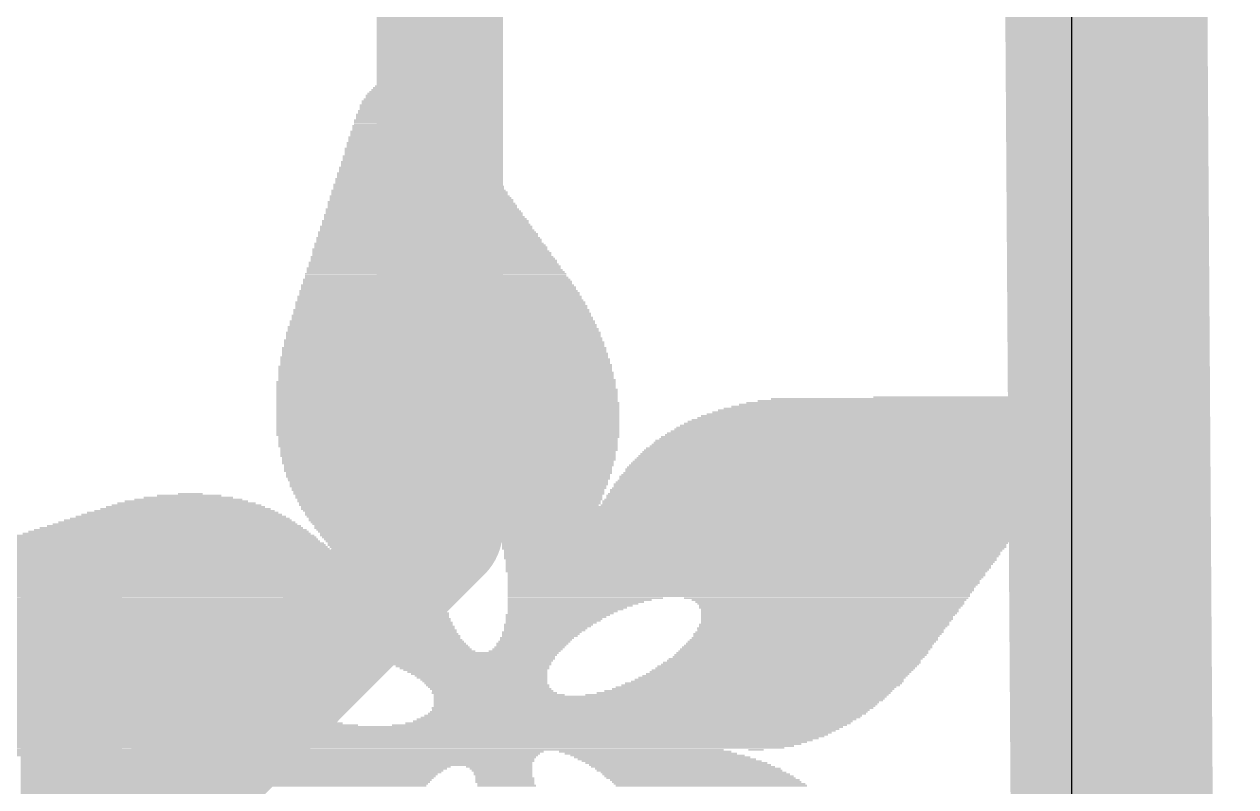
# Model space of a CAD drawing. Extents: x -0.2 to 18.1, y -0.2 to 19.3.
# Drawn here: x 15.675 to 18.11, y 6.977 to 8.509 of the extents above; entities that cross this region are included whole.
import ezdxf

# ---------------------------------------------------------------- set-up
doc = ezdxf.new("R2010")
doc.units = 0
for name, color, linetype in [('1', 12, 'CONTINUOUS'), ('16', 132, 'CONTINUOUS'), ('20', 53, 'CONTINUOUS'), ('21', 40, 'CONTINUOUS'), ('22', 6, 'CONTINUOUS')]:
    doc.layers.add(name, color=color, linetype=linetype)

# ---------------------------------------------------------------- blocks, each defined once
blk = doc.blocks.new('RECT')
blk.add_solid([(-0.5, -0.5), (0.5, -0.5), (-0.5, 0.5), (0.5, 0.5)])

msp = doc.modelspace()

# ---------------------------------------------------------------- linework, layer by layer
at = {"layer": '1', "const_width": 0.254}
for points in [[(16.51, 10.414), (16.51, 7.493)], [(16.51, 7.493), (15.621, 6.604)]]:
    msp.add_lwpolyline(points, dxfattribs=at)
at = {"layer": '1', "const_width": 0.127}
for points in [[(16.5549, 7.4481, 1), (16.4651, 7.5379)], [(16.4465, 7.493, 1), (16.5735, 7.493)]]:
    msp.add_lwpolyline(points, format="xyb", dxfattribs=at)
at = {"layer": '16', "const_width": 0.4064}
msp.add_lwpolyline([(17.78, 19.05), (17.907, 0)], dxfattribs=at)
at = {"layer": '20'}
msp.add_line((17.78, 16.51), (17.78, 2.54), dxfattribs=at)
at = {"layer": '21', "const_width": 0.2032}
msp.add_lwpolyline([(15.7694, 7.3834), (15.7694, 6.0706)], dxfattribs=at)
at = {"layer": '21', "const_width": 0.1016}
msp.add_lwpolyline([(15.8202, 7.3834, 1), (15.7186, 7.3834)], format="xyb", dxfattribs=at)

# ---------------------------------------------------------------- block references
at = {"layer": '22', "rotation": 180}
for p, xscale, yscale in [((16.4332, 8.3769), 0.1219, 0.0038), ((16.4332, 8.3807), 0.1143, 0.0038), ((16.4313, 8.3845), 0.1029, 0.0038), ((16.4332, 8.3884), 0.0915, 0.0039), ((16.4332, 8.3922), 0.0762, 0.0038), ((16.4332, 8.396), 0.0609, 0.0038), ((16.4369, 8.3998), 0.0305, 0.0038), ((16.4332, 8.3541), 0.16, 0.0038), ((16.4332, 8.3579), 0.1524, 0.0038), ((16.4332, 8.3655), 0.1448, 0.0038), ((16.4332, 8.3617), 0.1448, 0.0038), ((16.4332, 8.3693), 0.1371, 0.0038), ((16.4332, 8.3731), 0.1295, 0.0038), ((16.4369, 8.335), 0.1829, 0.0038), ((16.4389, 8.3312), 0.1867, 0.0038), ((16.4351, 8.3464), 0.1715, 0.0038), ((16.4351, 8.3426), 0.1715, 0.0038), ((16.4369, 8.3388), 0.1753, 0.0038), ((16.4351, 8.3503), 0.1638, 0.0039), ((16.4427, 8.3045), 0.2172, 0.0038), ((16.4389, 8.316), 0.2019, 0.0038), ((16.4408, 8.3122), 0.2058, 0.0039), ((16.4427, 8.3083), 0.2096, 0.0038), ((16.4369, 8.3274), 0.1905, 0.0038), ((16.4389, 8.3236), 0.1943, 0.0038), ((16.4408, 8.3198), 0.1981, 0.0038), ((16.4465, 8.2817), 0.24, 0.0038), ((16.4446, 8.2931), 0.2286, 0.0038), ((16.4446, 8.2893), 0.2286, 0.0038), ((16.4465, 8.2855), 0.2324, 0.0038), ((16.4427, 8.3007), 0.2172, 0.0038), ((16.4446, 8.2969), 0.221, 0.0038), ((16.4504, 8.2588), 0.2629, 0.0038), ((16.4522, 8.255), 0.2667, 0.0038), ((16.4484, 8.2702), 0.2514, 0.0038), ((16.4503, 8.2664), 0.2552, 0.0038), ((16.4522, 8.2626), 0.2591, 0.0038), ((16.4484, 8.2779), 0.2438, 0.0038), ((16.4484, 8.2741), 0.2438, 0.0039), ((16.456, 8.2321), 0.2896, 0.0038), ((16.4542, 8.2436), 0.2781, 0.0038), ((16.4561, 8.2398), 0.2819, 0.0038), ((16.458, 8.236), 0.2857, 0.0039), ((16.4542, 8.2512), 0.2705, 0.0038), ((16.4542, 8.2474), 0.2705, 0.0038), ((16.4618, 8.2093), 0.3163, 0.0038), ((16.4579, 8.2207), 0.301, 0.0038), ((16.4598, 8.2169), 0.3048, 0.0038), ((16.4617, 8.2131), 0.3086, 0.0038), ((16.4579, 8.2283), 0.2934, 0.0038), ((16.4598, 8.2245), 0.2972, 0.0038), ((16.4656, 8.1864), 0.3391, 0.0038), ((16.4674, 8.1826), 0.3429, 0.0038), ((16.4637, 8.1979), 0.3277, 0.0039), ((16.4637, 8.194), 0.3277, 0.0038), ((16.4656, 8.1902), 0.3315, 0.0038), ((16.4618, 8.2055), 0.3163, 0.0038), ((16.4637, 8.2017), 0.3201, 0.0038), ((16.4694, 8.1636), 0.3619, 0.0038), ((16.4713, 8.1598), 0.3657, 0.0039), ((16.4674, 8.175), 0.3505, 0.0038), ((16.4694, 8.1712), 0.3543, 0.0038), ((16.4694, 8.1674), 0.3543, 0.0038), ((16.4674, 8.1788), 0.3429, 0.0038), ((16.4751, 8.1369), 0.3886, 0.0038), ((16.477, 8.1331), 0.3924, 0.0038), ((16.4713, 8.1521), 0.3734, 0.0038), ((16.4732, 8.1483), 0.3772, 0.0038), ((16.4751, 8.1445), 0.381, 0.0038), ((16.4751, 8.1407), 0.381, 0.0038), ((16.4732, 8.1559), 0.3696, 0.0038), ((16.4808, 8.114), 0.4153, 0.0038), ((16.4808, 8.1102), 0.4153, 0.0038), ((16.477, 8.1255), 0.4, 0.0038), ((16.4789, 8.1217), 0.4038, 0.0039), ((16.4808, 8.1178), 0.4076, 0.0038), ((16.4789, 8.1293), 0.3962, 0.0038), ((16.4846, 8.0912), 0.4382, 0.0038), ((16.4865, 8.0874), 0.442, 0.0038), ((16.4827, 8.1026), 0.4268, 0.0038), ((16.4827, 8.0988), 0.4268, 0.0038), ((16.4846, 8.095), 0.4306, 0.0038), ((16.4826, 8.1064), 0.4191, 0.0038), ((16.4884, 8.0683), 0.461, 0.0038), ((16.4903, 8.0645), 0.4648, 0.0038), ((16.4922, 8.0607), 0.4686, 0.0038), ((16.4865, 8.0797), 0.4496, 0.0038), ((16.4884, 8.0759), 0.4534, 0.0038), ((16.4884, 8.0721), 0.4534, 0.0038), ((16.4865, 8.0836), 0.442, 0.0039), ((16.4961, 8.0378), 0.4915, 0.0038), ((16.4942, 8.0416), 0.4877, 0.0038), ((16.4903, 8.0569), 0.4724, 0.0038), ((16.4922, 8.0531), 0.4762, 0.0038), ((16.4942, 8.0493), 0.4801, 0.0038), ((16.4942, 8.0455), 0.4801, 0.0039), ((16.4979, 8.0188), 0.5105, 0.0038), ((16.4999, 8.015), 0.5143, 0.0038), ((16.5018, 8.0112), 0.5181, 0.0038), ((16.4961, 8.0302), 0.4991, 0.0038), ((16.4979, 8.0264), 0.5029, 0.0038), ((16.4999, 8.0226), 0.5067, 0.0038), ((16.4979, 8.034), 0.4953, 0.0038), ((16.5037, 7.9959), 0.5373, 0.0038), ((16.5055, 7.9921), 0.5411, 0.0038), ((16.5055, 7.9883), 0.5411, 0.0038), ((16.5018, 8.0074), 0.5257, 0.0039), ((16.5018, 8.0035), 0.5257, 0.0038), ((16.5037, 7.9997), 0.5295, 0.0038), ((16.5075, 7.9731), 0.5601, 0.0038), ((16.5094, 7.9693), 0.5639, 0.0039), ((16.5094, 7.9654), 0.5639, 0.0038), ((16.5055, 7.9845), 0.5487, 0.0038), ((16.5075, 7.9807), 0.5525, 0.0038), ((16.5075, 7.9769), 0.5525, 0.0038), ((16.5113, 7.9502), 0.5829, 0.0038), ((16.5113, 7.9464), 0.5829, 0.0038), ((16.5131, 7.9426), 0.5867, 0.0038), ((16.5131, 7.9388), 0.5867, 0.0038), ((16.5094, 7.9616), 0.5715, 0.0038), ((16.5094, 7.9578), 0.5715, 0.0038), ((16.5113, 7.954), 0.5753, 0.0038), ((16.5132, 7.9235), 0.602, 0.0038), ((16.5151, 7.9197), 0.6058, 0.0038), ((16.5151, 7.9159), 0.6058, 0.0038), ((16.5132, 7.935), 0.5944, 0.0038), ((16.5132, 7.9312), 0.5944, 0.0039), ((16.5151, 7.9273), 0.5982, 0.0038), ((16.517, 7.8892), 0.6324, 0.0038), ((16.5151, 7.9007), 0.621, 0.0038), ((16.517, 7.8969), 0.6248, 0.0038), ((16.517, 7.8931), 0.6248, 0.0039), ((16.5151, 7.9121), 0.6134, 0.0038), ((16.5151, 7.9083), 0.6134, 0.0038), ((16.517, 7.9045), 0.6172, 0.0038), ((16.5189, 7.8702), 0.6439, 0.0038), ((16.5189, 7.8664), 0.6439, 0.0038), ((16.517, 7.874), 0.6401, 0.0038), ((16.517, 7.8854), 0.6324, 0.0038), ((16.517, 7.8816), 0.6324, 0.0038), ((16.5189, 7.8778), 0.6362, 0.0038), ((16.5189, 7.8588), 0.6515, 0.0038), ((16.5189, 7.855), 0.6515, 0.0039), ((16.5189, 7.8511), 0.6515, 0.0038), ((16.5208, 7.8473), 0.6554, 0.0038), ((16.5208, 7.8435), 0.6554, 0.0038), ((16.5189, 7.8626), 0.6439, 0.0038), ((16.5208, 7.8207), 0.6706, 0.0038), ((16.5208, 7.8169), 0.6706, 0.0039), ((16.5189, 7.8397), 0.6592, 0.0038), ((16.5208, 7.8359), 0.663, 0.0038), ((16.5208, 7.8321), 0.663, 0.0038), ((16.5208, 7.8283), 0.663, 0.0038), ((16.5227, 7.8245), 0.6668, 0.0038), ((16.5208, 7.813), 0.6706, 0.0038), ((16.5227, 7.8092), 0.6744, 0.0038), ((16.5227, 7.8054), 0.6744, 0.0038), ((16.5227, 7.8016), 0.6744, 0.0038), ((16.5227, 7.7978), 0.6744, 0.0038), ((16.5246, 7.794), 0.6782, 0.0038), ((16.5227, 7.7902), 0.682, 0.0038), ((16.5227, 7.7864), 0.682, 0.0038), ((16.5227, 7.7826), 0.682, 0.0038), ((16.5227, 7.7788), 0.682, 0.0039), ((16.5246, 7.7749), 0.6858, 0.0038), ((16.5246, 7.7711), 0.6858, 0.0038), ((16.5246, 7.7673), 0.6858, 0.0038), ((16.5246, 7.7635), 0.6858, 0.0038), ((16.5246, 7.7597), 0.6858, 0.0038), ((16.5246, 7.7559), 0.6858, 0.0038), ((16.5246, 7.7521), 0.6858, 0.0038), ((16.5265, 7.7483), 0.6896, 0.0038), ((16.5265, 7.7445), 0.6896, 0.0038), ((17.4257, 7.7445), 0.6287, 0.0038), ((17.4295, 7.7483), 0.6058, 0.0038), ((17.4371, 7.7521), 0.5754, 0.0038), ((17.4447, 7.7559), 0.5372, 0.0038), ((17.5324, 7.7597), 0.3009, 0.0038), ((16.5265, 7.7407), 0.6896, 0.0039), ((16.5265, 7.7368), 0.6896, 0.0038), ((16.5265, 7.733), 0.6896, 0.0038), ((16.5265, 7.7292), 0.6896, 0.0038), ((16.5265, 7.7254), 0.6896, 0.0038), ((16.5265, 7.7216), 0.6896, 0.0038), ((17.399, 7.7216), 0.7278, 0.0038), ((17.4028, 7.7254), 0.7124, 0.0038), ((17.4066, 7.7292), 0.6972, 0.0038), ((17.4123, 7.733), 0.6858, 0.0038), ((17.4162, 7.7368), 0.6705, 0.0038), ((17.42, 7.7407), 0.6477, 0.0039), ((16.5265, 7.7178), 0.6896, 0.0038), ((16.5265, 7.714), 0.6896, 0.0038), ((16.5265, 7.7102), 0.6896, 0.0038), ((16.5265, 7.7064), 0.6896, 0.0038), ((16.5265, 7.7026), 0.6896, 0.0039), ((16.5265, 7.6987), 0.6896, 0.0038), ((16.5265, 7.6949), 0.6896, 0.0038), ((17.3781, 7.6949), 0.7925, 0.0038), ((17.38, 7.6987), 0.7887, 0.0038), ((17.3819, 7.7026), 0.7773, 0.0039), ((17.3857, 7.7064), 0.7696, 0.0038), ((17.3895, 7.7102), 0.762, 0.0038), ((17.3914, 7.714), 0.7506, 0.0038), ((17.3952, 7.7178), 0.7354, 0.0038), ((16.5265, 7.6911), 0.6896, 0.0038), ((16.5265, 7.6873), 0.6896, 0.0038), ((16.5265, 7.6835), 0.6896, 0.0038), ((16.5284, 7.6797), 0.6858, 0.0038), ((16.5265, 7.6759), 0.682, 0.0038), ((16.5265, 7.6721), 0.682, 0.0038), ((17.3609, 7.6721), 0.8344, 0.0038), ((17.3647, 7.6759), 0.8268, 0.0038), ((17.3666, 7.6797), 0.823, 0.0038), ((17.3705, 7.6835), 0.8153, 0.0038), ((17.3724, 7.6873), 0.8115, 0.0038), ((17.3761, 7.6911), 0.8039, 0.0038), ((16.5265, 7.6683), 0.682, 0.0038), ((16.5265, 7.6645), 0.682, 0.0039), ((16.5265, 7.6606), 0.682, 0.0038), ((16.5284, 7.6568), 0.6782, 0.0038), ((16.5284, 7.653), 0.6782, 0.0038), ((16.5265, 7.6492), 0.6744, 0.0038), ((17.3476, 7.6492), 0.8611, 0.0038), ((17.3495, 7.653), 0.8573, 0.0038), ((17.3514, 7.6568), 0.8534, 0.0038), ((17.3552, 7.6606), 0.8458, 0.0038), ((17.3571, 7.6645), 0.842, 0.0039), ((17.3609, 7.6683), 0.842, 0.0038), ((16.5265, 7.6454), 0.6744, 0.0038), ((16.5265, 7.6416), 0.6744, 0.0038), ((16.5284, 7.6378), 0.6706, 0.0038), ((16.5284, 7.634), 0.6706, 0.0038), ((16.5265, 7.6302), 0.6668, 0.0038), ((16.5265, 7.6264), 0.6668, 0.0039), ((16.5284, 7.6225), 0.663, 0.0038), ((17.3285, 7.6225), 0.8763, 0.0038), ((17.3305, 7.6264), 0.8725, 0.0039), ((17.3343, 7.6302), 0.8725, 0.0038), ((17.3361, 7.634), 0.8687, 0.0038), ((17.34, 7.6378), 0.8687, 0.0038), ((17.3419, 7.6416), 0.8649, 0.0038), ((17.3438, 7.6454), 0.8611, 0.0038), ((16.5265, 7.6187), 0.6592, 0.0038), ((16.5265, 7.6149), 0.6592, 0.0038), ((16.5265, 7.6111), 0.6592, 0.0038), ((16.5284, 7.6073), 0.6553, 0.0038), ((16.5266, 7.6035), 0.6515, 0.0038), ((16.5266, 7.5997), 0.6515, 0.0038), ((17.3114, 7.5997), 0.8801, 0.0038), ((17.3133, 7.6035), 0.8763, 0.0038), ((17.3171, 7.6073), 0.8763, 0.0038), ((17.3209, 7.6149), 0.8763, 0.0038), ((17.3209, 7.6111), 0.8763, 0.0038), ((17.3248, 7.6187), 0.8763, 0.0038), ((16.5284, 7.5959), 0.6477, 0.0038), ((16.5266, 7.5921), 0.6439, 0.0038), ((16.5284, 7.5883), 0.6401, 0.0039), ((16.5284, 7.5844), 0.6401, 0.0038), ((16.3722, 7.5806), 0.3276, 0.0038), ((16.3722, 7.5768), 0.32, 0.0038), ((16.3703, 7.573), 0.3162, 0.0038), ((16.7056, 7.5806), 0.2781, 0.0038), ((16.7094, 7.5768), 0.2705, 0.0038), ((16.7094, 7.573), 0.2629, 0.0038), ((17.2924, 7.573), 0.8801, 0.0038), ((17.2943, 7.5768), 0.8763, 0.0038), ((17.298, 7.5806), 0.8763, 0.0038), ((17.3, 7.5844), 0.8801, 0.0038), ((17.3038, 7.5883), 0.8801, 0.0039), ((17.3056, 7.5921), 0.8763, 0.0038), ((17.3095, 7.5959), 0.8763, 0.0038), ((16.0008, 7.5502), 0.2477, 0.0039), ((16.0046, 7.554), 0.2171, 0.0038), ((16.0046, 7.5578), 0.1791, 0.0038), ((16.0065, 7.5616), 0.1295, 0.0038), ((16.0084, 7.5654), 0.0495, 0.0038), ((16.3703, 7.5692), 0.3086, 0.0038), ((16.3684, 7.5654), 0.3048, 0.0038), ((16.3703, 7.5616), 0.301, 0.0038), ((16.3684, 7.5578), 0.2972, 0.0038), ((16.3703, 7.554), 0.2934, 0.0038), ((16.3684, 7.5502), 0.2896, 0.0039), ((16.7113, 7.5692), 0.259, 0.0038), ((16.7132, 7.5654), 0.2552, 0.0038), ((16.7132, 7.5616), 0.2476, 0.0038), ((16.7151, 7.5578), 0.2438, 0.0038), ((16.717, 7.554), 0.24, 0.0038), ((16.7151, 7.5502), 0.2362, 0.0039), ((17.2752, 7.5502), 0.8763, 0.0039), ((17.279, 7.554), 0.8763, 0.0038), ((17.2828, 7.5616), 0.8763, 0.0038), ((17.2828, 7.5578), 0.8763, 0.0038), ((17.2867, 7.5654), 0.8763, 0.0038), ((17.2904, 7.5692), 0.8763, 0.0038), ((15.9931, 7.5273), 0.3848, 0.0038), ((15.9969, 7.5311), 0.362, 0.0038), ((15.9989, 7.5349), 0.3429, 0.0038), ((15.9988, 7.5387), 0.32, 0.0038), ((16.0007, 7.5425), 0.301, 0.0038), ((16.0008, 7.5463), 0.2781, 0.0038), ((16.3703, 7.5463), 0.2858, 0.0038), ((16.3703, 7.5425), 0.2858, 0.0038), ((16.3703, 7.5387), 0.2782, 0.0038), ((16.3703, 7.5349), 0.2782, 0.0038), ((16.3722, 7.5311), 0.2744, 0.0038), ((16.3723, 7.5273), 0.2667, 0.0038), ((16.717, 7.5463), 0.2324, 0.0038), ((16.717, 7.5425), 0.2248, 0.0038), ((17.1552, 7.5387), 1.1011, 0.0038), ((17.1552, 7.5349), 1.0935, 0.0038), ((17.1552, 7.5311), 1.0935, 0.0038), ((17.1552, 7.5273), 1.0859, 0.0038), ((17.2714, 7.5425), 0.8763, 0.0038), ((17.2752, 7.5463), 0.8763, 0.0038), ((15.976, 7.5006), 0.5105, 0.0038), ((15.9779, 7.5044), 0.4915, 0.0038), ((15.9817, 7.5082), 0.4762, 0.0038), ((15.9836, 7.5121), 0.4572, 0.0039), ((15.9874, 7.5159), 0.442, 0.0038), ((15.9893, 7.5197), 0.423, 0.0038), ((15.9912, 7.5235), 0.4038, 0.0038), ((16.3723, 7.5235), 0.2667, 0.0038), ((16.3742, 7.5197), 0.2629, 0.0038), ((16.376, 7.5159), 0.2591, 0.0038), ((16.376, 7.5121), 0.2591, 0.0039), ((16.378, 7.5082), 0.2553, 0.0038), ((16.3779, 7.5044), 0.2476, 0.0038), ((16.3798, 7.5006), 0.2438, 0.0038), ((17.1532, 7.5235), 1.0821, 0.0038), ((17.1532, 7.5197), 1.0745, 0.0038), ((17.1532, 7.5159), 1.0745, 0.0038), ((17.1533, 7.5121), 1.0668, 0.0039), ((17.1514, 7.5082), 1.0629, 0.0038), ((17.1495, 7.5044), 1.0591, 0.0038), ((17.1514, 7.5006), 1.0553, 0.0038), ((15.955, 7.4778), 0.6134, 0.0038), ((15.9588, 7.4816), 0.5982, 0.0038), ((15.9608, 7.4854), 0.5791, 0.0038), ((15.9646, 7.4892), 0.5639, 0.0038), ((15.9684, 7.493), 0.5487, 0.0038), ((15.9703, 7.4968), 0.5295, 0.0038), ((16.3798, 7.4968), 0.2438, 0.0038), ((16.3817, 7.493), 0.24, 0.0038), ((16.3836, 7.4892), 0.2362, 0.0038), ((16.3855, 7.4854), 0.2324, 0.0038), ((16.3855, 7.4816), 0.2324, 0.0038), ((16.3874, 7.4778), 0.2286, 0.0038), ((17.1495, 7.4968), 1.0515, 0.0038), ((17.1495, 7.493), 1.0439, 0.0038), ((17.1495, 7.4892), 1.0439, 0.0038), ((17.1476, 7.4854), 1.0401, 0.0038), ((17.1456, 7.4778), 1.0287, 0.0038), ((17.1476, 7.4816), 1.0325, 0.0038), ((16.0331, 7.4511), 0.9372, 0.0038), ((15.9322, 7.4549), 0.7125, 0.0038), ((15.936, 7.4587), 0.6973, 0.0038), ((15.9398, 7.4625), 0.682, 0.0038), ((15.9436, 7.4663), 0.6668, 0.0038), ((15.9455, 7.4701), 0.6477, 0.0038), ((15.9512, 7.474), 0.6286, 0.0039), ((16.3894, 7.474), 0.2247, 0.0039), ((16.3912, 7.4701), 0.2209, 0.0038), ((16.3932, 7.4663), 0.2171, 0.0038), ((16.3932, 7.4625), 0.2171, 0.0038), ((16.3951, 7.4587), 0.2133, 0.0038), ((16.397, 7.4549), 0.2095, 0.0038), ((17.1456, 7.474), 1.0287, 0.0039), ((17.1438, 7.4701), 1.0249, 0.0038), ((17.1438, 7.4663), 1.0173, 0.0038), ((17.1419, 7.4625), 1.0135, 0.0038), ((17.1419, 7.4587), 1.0135, 0.0038), ((17.1399, 7.4549), 1.0096, 0.0038), ((17.1399, 7.4511), 1.002, 0.0038), ((15.9969, 7.4282), 1.0096, 0.0038), ((16.0026, 7.432), 0.9982, 0.0038), ((16.0084, 7.4359), 0.9867, 0.0039), ((16.0141, 7.4397), 0.9753, 0.0038), ((16.0198, 7.4435), 0.9639, 0.0038), ((16.0274, 7.4473), 0.9486, 0.0038), ((17.138, 7.4473), 0.9982, 0.0038), ((17.138, 7.4435), 0.9982, 0.0038), ((17.1361, 7.4397), 0.9944, 0.0038), ((17.1342, 7.4359), 0.9906, 0.0039), ((17.1361, 7.432), 0.9868, 0.0038), ((17.1342, 7.4282), 0.983, 0.0038), ((15.9627, 7.4054), 1.0859, 0.0038), ((15.9684, 7.4092), 1.0745, 0.0038), ((15.9741, 7.413), 1.063, 0.0038), ((15.9817, 7.4168), 1.0478, 0.0038), ((15.9874, 7.4206), 1.0364, 0.0038), ((15.9912, 7.4244), 1.021, 0.0038), ((17.1323, 7.4244), 0.9792, 0.0038), ((17.1304, 7.4206), 0.9754, 0.0038), ((17.1304, 7.4168), 0.9754, 0.0038), ((17.1285, 7.413), 0.9716, 0.0038), ((17.1266, 7.4092), 0.9678, 0.0038), ((17.1266, 7.4054), 0.9601, 0.0038), ((15.9398, 7.3787), 1.1392, 0.0038), ((15.9417, 7.3825), 1.1354, 0.0038), ((15.9455, 7.3863), 1.1278, 0.0038), ((15.9474, 7.3901), 1.124, 0.0038), ((15.9512, 7.3939), 1.1164, 0.0038), ((15.9532, 7.3978), 1.1049, 0.0039), ((15.9588, 7.4016), 1.0935, 0.0038), ((17.1227, 7.3939), 0.9525, 0.0038), ((17.1209, 7.3901), 0.9487, 0.0038), ((17.1209, 7.3863), 0.9487, 0.0038), ((17.1266, 7.4016), 0.9601, 0.0038), ((17.1247, 7.3978), 0.9563, 0.0039), ((17.119, 7.3825), 0.9449, 0.0038), ((17.1171, 7.3787), 0.9411, 0.0038), ((15.936, 7.3597), 1.1621, 0.0039), ((15.936, 7.3558), 1.1621, 0.0038), ((15.936, 7.3635), 1.1545, 0.0038), ((15.9379, 7.3711), 1.1506, 0.0038), ((15.9379, 7.3673), 1.1506, 0.0038), ((15.9398, 7.3749), 1.1468, 0.0038), ((17.1151, 7.3749), 0.9373, 0.0038), ((17.1151, 7.3711), 0.9373, 0.0038), ((17.1133, 7.3673), 0.9335, 0.0038), ((16.8027, 7.3558), 0.3124, 0.0038), ((17.1114, 7.3635), 0.9297, 0.0038), ((17.1114, 7.3597), 0.9297, 0.0039), ((17.2867, 7.3558), 0.5715, 0.0038), ((15.9341, 7.3406), 1.1735, 0.0038), ((15.9341, 7.3368), 1.1735, 0.0038), ((15.936, 7.333), 1.1773, 0.0038), ((15.936, 7.3292), 1.1773, 0.0038), ((15.9341, 7.352), 1.1659, 0.0038), ((15.9341, 7.3482), 1.1659, 0.0038), ((15.936, 7.3444), 1.1697, 0.0038), ((16.7913, 7.352), 0.2896, 0.0038), ((16.778, 7.3444), 0.2629, 0.0038), ((16.7722, 7.3406), 0.2515, 0.0038), ((16.7627, 7.333), 0.2324, 0.0038), ((16.757, 7.3292), 0.221, 0.0038), ((16.7837, 7.3482), 0.2743, 0.0038), ((16.7666, 7.3368), 0.2401, 0.0038), ((17.2923, 7.352), 0.5524, 0.0038), ((17.2942, 7.3482), 0.541, 0.0038), ((17.2961, 7.3444), 0.5372, 0.0038), ((17.2961, 7.3406), 0.5296, 0.0038), ((17.2942, 7.3368), 0.5258, 0.0038), ((17.2942, 7.333), 0.5182, 0.0038), ((17.2942, 7.3292), 0.5182, 0.0038), ((15.936, 7.3177), 1.1849, 0.0038), ((15.9379, 7.3139), 1.1887, 0.0038), ((15.9379, 7.3101), 1.1887, 0.0038), ((15.9398, 7.3063), 1.1925, 0.0038), ((15.9379, 7.3254), 1.1811, 0.0038), ((15.9379, 7.3216), 1.1811, 0.0039), ((16.7475, 7.3216), 0.2096, 0.0039), ((16.7437, 7.3177), 0.2019, 0.0038), ((16.7399, 7.3139), 0.1943, 0.0038), ((16.738, 7.3101), 0.1905, 0.0038), ((16.7341, 7.3063), 0.1829, 0.0038), ((16.7532, 7.3254), 0.2134, 0.0038), ((17.2923, 7.3254), 0.5144, 0.0038), ((17.2904, 7.3216), 0.5106, 0.0039), ((17.2885, 7.3177), 0.5068, 0.0038), ((17.2885, 7.3139), 0.5068, 0.0038), ((17.2866, 7.3101), 0.503, 0.0038), ((17.2847, 7.3063), 0.4992, 0.0038), ((15.9398, 7.3025), 1.1925, 0.0038), ((15.9455, 7.2911), 1.1964, 0.0038), ((15.9455, 7.2873), 1.1964, 0.0038), ((15.9436, 7.2987), 1.1925, 0.0038), ((15.9436, 7.2949), 1.1925, 0.0038), ((15.9493, 7.2835), 1.1964, 0.0039), ((16.7151, 7.2873), 0.16, 0.0038), ((16.7132, 7.2835), 0.1562, 0.0039), ((16.7265, 7.2987), 0.1753, 0.0038), ((16.7227, 7.2949), 0.1676, 0.0038), ((16.7208, 7.2911), 0.1638, 0.0038), ((16.7285, 7.3025), 0.1791, 0.0038), ((17.2694, 7.2835), 0.4991, 0.0039), ((17.2733, 7.2873), 0.4991, 0.0038), ((17.277, 7.2949), 0.4991, 0.0038), ((17.2752, 7.2911), 0.4953, 0.0038), ((17.2828, 7.3025), 0.503, 0.0038), ((17.2809, 7.2987), 0.4991, 0.0038), ((15.9512, 7.2796), 1.2002, 0.0038), ((15.9512, 7.2758), 1.2002, 0.0038), ((15.955, 7.272), 1.2002, 0.0038), ((15.9588, 7.2682), 1.2002, 0.0038), ((15.9607, 7.2644), 1.204, 0.0038), ((15.9646, 7.2606), 1.2039, 0.0038), ((15.9684, 7.2568), 1.2039, 0.0038), ((16.6904, 7.2568), 0.1409, 0.0038), ((16.696, 7.2644), 0.1447, 0.0038), ((16.6942, 7.2606), 0.1409, 0.0038), ((16.6999, 7.2682), 0.1448, 0.0038), ((16.7056, 7.2758), 0.1486, 0.0038), ((16.7037, 7.272), 0.1448, 0.0038), ((16.7113, 7.2796), 0.1524, 0.0038), ((17.2485, 7.2568), 0.503, 0.0038), ((17.2505, 7.2606), 0.4991, 0.0038), ((17.2543, 7.2644), 0.4991, 0.0038), ((17.2581, 7.2682), 0.4991, 0.0038), ((17.2619, 7.272), 0.4991, 0.0038), ((17.2638, 7.2758), 0.4953, 0.0038), ((17.2675, 7.2796), 0.4953, 0.0038), ((15.9722, 7.253), 1.2039, 0.0038), ((15.9779, 7.2492), 1.2078, 0.0038), ((16.0636, 7.2454), 1.3716, 0.0039), ((15.8064, 7.2415), 0.8496, 0.0038), ((15.7988, 7.2377), 0.8268, 0.0038), ((15.7969, 7.2339), 0.8078, 0.0038), ((16.538, 7.2415), 0.4153, 0.0038), ((16.5475, 7.2377), 0.3886, 0.0038), ((16.557, 7.2339), 0.3696, 0.0038), ((16.6808, 7.2492), 0.1448, 0.0038), ((16.6865, 7.253), 0.141, 0.0038), ((17.2257, 7.2339), 0.5105, 0.0038), ((17.2313, 7.2377), 0.5067, 0.0038), ((17.2352, 7.2415), 0.5067, 0.0038), ((17.2389, 7.2454), 0.5067, 0.0039), ((17.2409, 7.2492), 0.5029, 0.0038), ((17.2447, 7.253), 0.503, 0.0038), ((15.795, 7.2301), 0.7963, 0.0038), ((15.7931, 7.2263), 0.7848, 0.0038), ((15.7931, 7.2225), 0.7696, 0.0038), ((15.7931, 7.2187), 0.762, 0.0038), ((15.7931, 7.2149), 0.7544, 0.0038), ((15.795, 7.2111), 0.743, 0.0038), ((15.795, 7.2073), 0.7354, 0.0039), ((16.5627, 7.2301), 0.3506, 0.0038), ((16.5665, 7.2263), 0.3353, 0.0038), ((16.5723, 7.2225), 0.3239, 0.0038), ((16.576, 7.2187), 0.3086, 0.0038), ((16.5799, 7.2149), 0.3009, 0.0038), ((16.5817, 7.2111), 0.2895, 0.0038), ((16.5856, 7.2073), 0.2819, 0.0039), ((17.1952, 7.2073), 0.5258, 0.0039), ((17.199, 7.2111), 0.5258, 0.0038), ((17.2047, 7.2149), 0.522, 0.0038), ((17.2085, 7.2187), 0.522, 0.0038), ((17.2142, 7.2225), 0.5182, 0.0038), ((17.218, 7.2263), 0.5182, 0.0038), ((17.2218, 7.2301), 0.5105, 0.0038), ((15.7969, 7.2034), 0.7316, 0.0038), ((15.8008, 7.1996), 0.7239, 0.0038), ((15.8027, 7.1958), 0.7201, 0.0038), ((15.8064, 7.192), 0.7125, 0.0038), ((15.8084, 7.1882), 0.7087, 0.0038), ((15.8102, 7.1844), 0.7049, 0.0038), ((16.5893, 7.2034), 0.2743, 0.0038), ((16.5932, 7.1996), 0.2667, 0.0038), ((16.5951, 7.1958), 0.2629, 0.0038), ((16.5989, 7.192), 0.2552, 0.0038), ((16.6008, 7.1882), 0.2514, 0.0038), ((16.6027, 7.1844), 0.2476, 0.0038), ((17.1608, 7.1844), 0.5563, 0.0038), ((17.1685, 7.1882), 0.5486, 0.0038), ((17.1723, 7.192), 0.541, 0.0038), ((17.178, 7.1958), 0.5372, 0.0038), ((17.1837, 7.1996), 0.5334, 0.0038), ((17.1895, 7.2034), 0.5295, 0.0038), ((15.814, 7.1806), 0.6973, 0.0038), ((15.8178, 7.1768), 0.6973, 0.0038), ((15.8236, 7.173), 0.6934, 0.0038), ((15.8255, 7.1692), 0.6896, 0.0039), ((15.8293, 7.1653), 0.6896, 0.0038), ((15.835, 7.1615), 0.6858, 0.0038), ((16.6065, 7.1806), 0.2476, 0.0038), ((16.6084, 7.1768), 0.2438, 0.0038), ((16.6122, 7.173), 0.2439, 0.0038), ((16.6161, 7.1692), 0.2439, 0.0039), ((16.6198, 7.1653), 0.2515, 0.0038), ((16.6294, 7.1615), 0.2629, 0.0038), ((17.1075, 7.1615), 0.6096, 0.0038), ((17.1209, 7.1653), 0.5905, 0.0038), ((17.1304, 7.1692), 0.5792, 0.0039), ((17.14, 7.173), 0.5677, 0.0038), ((17.1456, 7.1768), 0.5639, 0.0038), ((17.1552, 7.1806), 0.5601, 0.0038), ((15.8388, 7.1577), 0.6858, 0.0038), ((15.8445, 7.1539), 0.682, 0.0038), ((15.8502, 7.1501), 0.6858, 0.0038), ((15.854, 7.1463), 0.6858, 0.0038), ((15.8617, 7.1425), 0.6858, 0.0038), ((15.8674, 7.1387), 0.6896, 0.0038), ((15.8712, 7.1349), 0.6896, 0.0038), ((16.938, 7.1349), 0.8878, 0.0038), ((16.9532, 7.1577), 0.9106, 0.0038), ((16.9513, 7.1539), 0.9068, 0.0038), ((16.9494, 7.1501), 0.903, 0.0038), ((16.9456, 7.1463), 0.8954, 0.0038), ((16.9437, 7.1425), 0.8916, 0.0038), ((16.9418, 7.1387), 0.8878, 0.0038), ((15.8807, 7.1311), 0.6934, 0.0039), ((15.8864, 7.1272), 0.6972, 0.0038), ((15.8941, 7.1234), 0.6973, 0.0038), ((15.9017, 7.1196), 0.7049, 0.0038), ((15.9093, 7.1158), 0.7124, 0.0038), ((15.9207, 7.112), 0.7201, 0.0038), ((16.9056, 7.112), 0.884, 0.0038), ((16.9133, 7.1158), 0.8839, 0.0038), ((16.919, 7.1196), 0.8801, 0.0038), ((16.9266, 7.1234), 0.8801, 0.0038), ((16.9304, 7.1272), 0.8801, 0.0038), ((16.9342, 7.1311), 0.8801, 0.0039), ((15.9303, 7.1082), 0.7315, 0.0038), ((15.9436, 7.1044), 0.743, 0.0038), ((15.9607, 7.1006), 0.7696, 0.0038), ((16.4503, 7.0968), 1.7412, 0.0038), ((16.4503, 7.093), 1.726, 0.0039), ((16.4485, 7.0891), 1.7145, 0.0038), ((16.8713, 7.1006), 0.9144, 0.0038), ((16.8885, 7.1044), 0.8953, 0.0038), ((16.898, 7.1082), 0.8839, 0.0038), ((16.4465, 7.0853), 1.703, 0.0038), ((16.4465, 7.0815), 1.6878, 0.0038), ((16.4446, 7.0777), 1.6764, 0.0038), ((16.4427, 7.0739), 1.6574, 0.0038), ((16.4389, 7.0701), 1.6421, 0.0038), ((16.4351, 7.0663), 1.6269, 0.0038), ((16.4332, 7.0625), 1.6078, 0.0038), ((16.4275, 7.0587), 1.5887, 0.0038), ((16.4217, 7.0549), 1.5621, 0.0039), ((16.3627, 7.051), 1.4364, 0.0038), ((16.1836, 7.0472), 1.0706, 0.0038), ((16.1836, 7.0434), 1.0554, 0.0038), ((16.1836, 7.0396), 1.0478, 0.0038), ((16.9228, 7.0472), 0.3467, 0.0038), ((16.9342, 7.0434), 0.3467, 0.0038), ((16.9475, 7.0396), 0.3505, 0.0038), ((17.1456, 7.051), 0.0305, 0.0038), ((16.1855, 7.0358), 1.0363, 0.0038), ((16.1855, 7.032), 1.0287, 0.0038), ((16.1875, 7.0282), 1.0249, 0.0038), ((16.1894, 7.0244), 1.0135, 0.0038), ((16.1913, 7.0206), 1.0097, 0.0038), ((16.1112, 7.0168), 0.842, 0.0039), ((16.1112, 7.0129), 0.8268, 0.0038), ((16.6294, 7.0168), 0.1334, 0.0039), ((16.6332, 7.0129), 0.1258, 0.0038), ((16.9571, 7.0358), 0.3543, 0.0038), ((16.9666, 7.032), 0.3581, 0.0038), ((16.9761, 7.0282), 0.362, 0.0038), ((16.9856, 7.0244), 0.3658, 0.0038), ((16.9932, 7.0206), 0.3657, 0.0038), ((16.999, 7.0168), 0.3695, 0.0039), ((17.0085, 7.0129), 0.3734, 0.0038), ((16.1093, 7.0091), 0.8154, 0.0038), ((16.1113, 7.0053), 0.8039, 0.0038), ((16.1093, 7.0015), 0.7925, 0.0038), ((16.1093, 6.9977), 0.7848, 0.0038), ((16.1112, 6.9939), 0.7734, 0.0038), ((16.1112, 6.9901), 0.7658, 0.0038), ((16.6351, 7.0091), 0.122, 0.0038), ((16.637, 7.0053), 0.1182, 0.0038), ((16.637, 7.0015), 0.1182, 0.0038), ((16.639, 6.9977), 0.1143, 0.0038), ((16.6409, 6.9939), 0.1181, 0.0038), ((16.6409, 6.9901), 0.1181, 0.0038), ((17.0123, 7.0091), 0.3734, 0.0038), ((17.0199, 7.0053), 0.3734, 0.0038), ((17.0256, 7.0015), 0.3772, 0.0038), ((17.0313, 6.9977), 0.381, 0.0038), ((17.0351, 6.9939), 0.381, 0.0038), ((17.0428, 6.9901), 0.381, 0.0038), ((16.1131, 6.9863), 0.7544, 0.0038), ((16.1131, 6.9825), 0.7468, 0.0038), ((16.1132, 6.9787), 0.7391, 0.0039), ((16.6409, 6.9863), 0.1181, 0.0038), ((16.6427, 6.9825), 0.1143, 0.0038), ((16.6447, 6.9787), 0.1181, 0.0039), ((17.0466, 6.9863), 0.381, 0.0038), ((17.0523, 6.9825), 0.3848, 0.0038), ((17.0561, 6.9787), 0.3848, 0.0039)]:
    msp.add_blockref('RECT', p, dxfattribs=dict(at, xscale=xscale, yscale=yscale))

doc.saveas('drawing.dxf')
